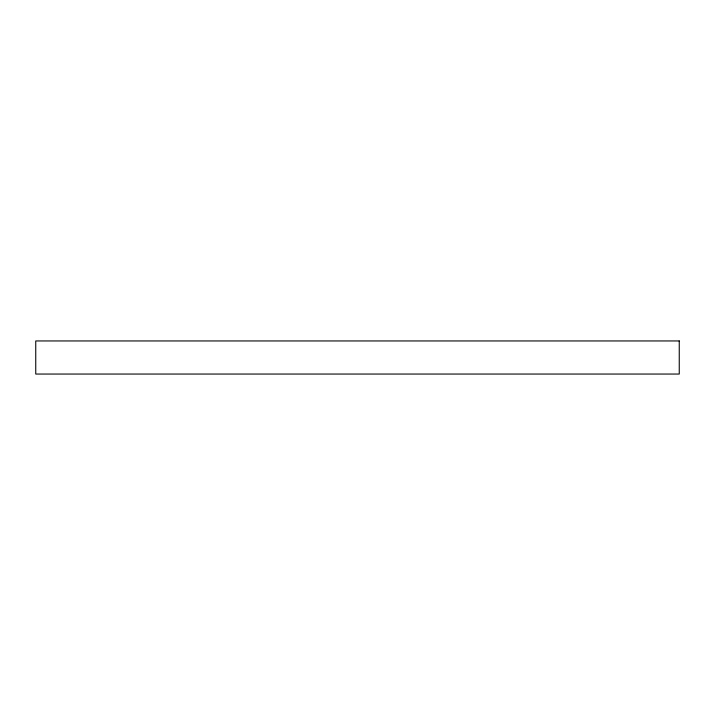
<?xml version="1.0" encoding="UTF-8"?>
<svg xmlns="http://www.w3.org/2000/svg" width="715" height="715" viewBox="0 0 715 715"><rect width="100%" height="100%" fill="white"/><g stroke="black" fill="none" stroke-linecap="round" stroke-linejoin="round"><path stroke-width="1.07" d="M679.25 340.948L35.75 340.948L35.75 374.052L679.25 374.052L679.25 340.948"/></g></svg>
